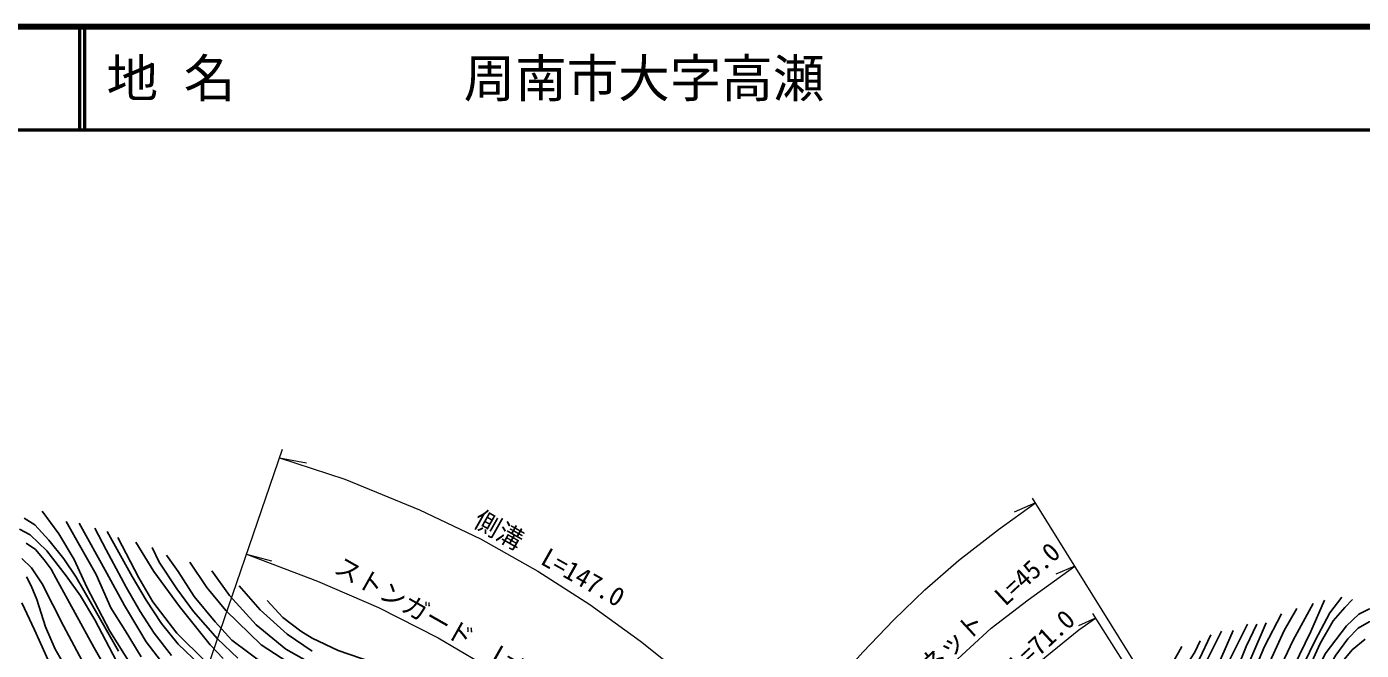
# Model space of a CAD drawing. Units: millimetres at full size, sheet at 1:1000; details may follow other scales. Extents: x 40000 to 680000, y 20000 to 380000.
# Drawn here: x 362628 to 492124, y 319524 to 380000 of the extents above; entities that cross this region are included whole.
import ezdxf
from ezdxf.enums import TextEntityAlignment as Align

# ---------------------------------------------------------------- set-up
doc = ezdxf.new("R2010")
doc.units = ezdxf.units.MM
doc.header["$LTSCALE"] = 1000
for name, color, linetype, lineweight in [('M-BGD', 7, 'Continuous', 25), ('M-STR-HTXT', 7, 'Continuous', 13), ('M-TTL', 2, 'Continuous', 140), ('M-TTL-LINE', 7, 'Continuous', 50)]:
    doc.layers.add(name, color=color, linetype=linetype, lineweight=lineweight)
doc.layers.add('M-TTL-TXT', color=7, linetype='Continuous')
doc.styles.add('ＭＳ ゴシック', font='')
doc.styles.get('ＭＳ ゴシック').set_extended_font_data('MS Gothic')

msp = doc.modelspace()

# ---------------------------------------------------------------- linework, layer by layer
at = {"layer": 'M-BGD'}
for points in [[(364133, 333010), (365760, 330817), (367230, 328329), (368464, 325645), (370679, 321395), (372817, 317977), (375169, 314941), (377089, 312923), (378584, 311426), (380759, 309643), (382131, 308742), (383405, 308174), (385522, 307352), (386796, 306823), (387972, 306274), (389167, 305647), (390505, 304658), (392409, 303159), (395081, 300791), (397316, 298845), (398892, 297258), (400430, 295343), (401845, 293511), (403320, 291306)], [(362395, 332323), (363405, 331690), (364791, 330220), (366246, 328390), (367444, 326611), (368920, 324014), (371549, 319442)], [(373719, 318898), (372168, 321430), (370805, 323628), (369356, 326866), (367765, 329732), (366454, 332025)], [(367715, 331861), (370412, 326998), (372116, 323857), (373616, 321387), (374211, 320337), (376026, 317981)], [(398090, 293120), (396002, 295728), (393038, 299108), (390901, 301764), (389846, 302835), (388942, 303671), (387987, 304224), (386397, 304776), (384019, 305495), (381251, 306824), (379141, 308330), (377333, 310020), (375807, 311599), (373680, 314494), (371351, 318466), (369237, 322463), (367839, 324809), (366442, 326735), (364594, 329154), (362965, 330713), (361934, 331283)], [(376670, 319012), (374994, 321192), (373643, 323301), (372282, 325632), (370326, 329265), (369255, 331382)], [(370427, 331054), (372847, 326670), (374211, 324398), (375711, 322130), (377337, 320127), (379432, 318107)], [(416623, 286493), (412152, 292122), (409574, 295508), (408286, 297346), (405272, 300641), (403006, 302882), (400317, 305243), (397116, 307937), (395531, 309012), (393945, 309863), (391780, 310895), (389417, 311998), (387304, 313063), (385507, 314067), (383087, 315835), (379985, 318442), (377183, 321186), (374873, 324218), (373513, 326542), (371475, 330474)], [(362588, 329904), (363480, 329290), (364336, 328286), (364987, 327394), (365489, 326483), (369184, 319767), (372149, 314571), (374971, 310325), (376641, 308385), (378165, 306799), (379543, 305630), (381109, 304796), (383706, 303803), (385042, 303323), (385960, 302843), (387234, 301841), (389593, 299588), (395000, 294351)], [(373216, 330021), (374956, 327150), (377446, 323785), (380436, 320043), (381681, 318742)], [(383130, 318764), (381145, 320636), (378825, 323294), (377181, 325492), (375497, 328066), (374816, 329485)], [(392133, 295562), (389035, 298675), (387097, 300397), (385804, 301291), (384280, 302102), (382491, 302864), (379956, 303791), (378498, 304487), (377416, 305107), (376206, 306084), (374599, 307690), (373207, 309413), (372130, 311135), (370619, 313661), (368531, 317536), (366208, 321900), (364121, 325973), (363108, 327519), (362163, 328413)], [(376189, 328749), (377335, 327151), (378879, 324753), (380919, 322279), (382524, 320518), (385831, 318043), (389871, 315945), (391502, 315245), (394730, 313959), (396394, 313167), (398929, 311781), (400910, 310712), (402599, 309558), (404777, 307796), (406441, 306133), (407887, 304589), (411027, 300268), (415087, 295144), (418783, 290722), (421183, 288098), (423896, 284677), (425649, 282216), (426547, 280714)], [(428613, 279525), (425607, 284468), (424522, 286450), (423082, 288119), (420056, 291060), (417715, 293884), (413415, 299245), (410657, 303196), (407840, 306825), (405206, 309337), (401533, 312049), (399216, 313384), (395952, 314977), (393239, 316124), (389628, 317522), (387954, 318383), (385387, 320051), (381964, 323368), (380103, 325605), (378454, 328066)], [(362606, 326637), (363070, 325776), (363617, 324451), (364462, 321785), (365395, 319644), (366753, 317293), (367979, 315256), (369456, 313232), (371229, 311030), (372107, 309904), (373948, 307000), (375075, 305593), (376119, 304500), (377680, 303302), (378955, 302607), (380016, 302143), (381490, 301729), (383313, 301299), (384440, 300786), (385715, 300007), (386848, 299155), (389019, 296953)], [(380604, 327232), (382316, 324833), (384904, 321996), (387763, 319639), (389836, 318483), (392988, 316898), (396369, 315626), (399750, 314186), (402943, 312559), (404884, 311349), (405914, 310612), (408189, 308359), (410276, 305522), (414852, 299316), (418008, 295450), (420680, 292363), (422830, 290361), (425105, 287920), (426507, 285927), (428615, 282527), (430201, 279690), (430911, 278126)], [(383231, 325770), (385273, 323437), (387902, 321098), (390339, 319430)], [(385733, 298088), (384786, 298916), (383537, 299665), (381315, 300519), (378988, 301374), (376845, 302504), (375583, 303437), (374478, 304514), (373318, 305991), (370846, 309342), (368805, 311964), (366806, 314421), (366054, 315529), (364989, 317934), (363396, 321514), (362145, 324120)], [(385949, 324343), (387475, 322707), (389241, 321383), (390327, 320703), (392865, 319508), (396139, 318387), (401436, 316732)], [(487455, 324073), (485501, 320498), (484123, 317569), (483110, 315471), (481993, 312786), (481242, 310850), (480229, 308072), (479636, 306711), (478799, 305647), (478327, 304723), (478048, 303956)], [(478886, 303485), (480003, 305700), (481364, 309013), (482725, 312327), (484138, 315274), (485571, 317962), (487231, 321350), (488558, 324371)], [(490250, 324685), (489081, 323150), (487650, 320482), (486028, 317134), (484612, 314194), (483024, 310863), (481837, 308405), (480737, 305887), (480039, 303969), (479585, 302836)], [(480109, 302731), (482499, 308486), (484523, 312846), (486499, 316622), (488121, 320180), (489379, 322383), (490513, 323674), (491281, 324459)], [(484383, 323062), (482743, 319905), (481522, 317045), (480805, 315262), (479741, 312472), (478502, 308949), (477715, 306886), (476843, 304829)], [(477384, 304375), (477977, 305073), (478675, 306538), (479548, 308665), (480385, 311089), (481799, 314751), (483249, 318400), (484629, 321440), (485867, 323568)], [(480622, 302418), (482083, 305570), (484150, 310360), (486577, 315052), (488611, 319174), (490696, 321880), (491890, 323038), (492852, 323519), (493618, 323679), (494366, 323661), (495115, 323430), (496523, 322646), (497984, 321524), (499160, 320402), (500746, 318604), (502225, 316716), (503849, 314306), (506041, 310549), (508628, 306035), (510875, 301967), (512461, 299349), (514154, 296714)], [(478570, 321384), (477104, 318472), (475533, 315193), (474347, 312525), (473614, 311025), (473143, 309717)], [(479704, 321454), (478814, 319448), (477872, 317338), (476929, 315420), (476022, 313746), (475341, 312333), (474574, 310641), (474015, 309194)], [(475027, 308584), (475411, 310153), (475987, 311758), (476964, 313135), (477907, 315385), (479111, 318123), (480297, 320512), (481066, 322049)], [(481990, 322049), (480943, 319887), (479198, 315562), (477488, 311337), (475987, 307919)], [(476912, 307513), (478465, 311385), (479965, 315274), (481398, 318733), (482900, 322173)], [(513067, 296571), (511213, 299705), (507507, 305564), (504617, 310688), (501712, 315888), (500355, 318014), (499089, 319546), (497842, 320793), (496773, 321594), (495829, 322093), (494670, 322377), (493494, 322395), (492888, 322271), (491819, 321683), (490821, 320650), (489663, 319065), (488202, 316554), (486934, 314233), (485205, 311063), (483938, 308102), (482620, 304897), (481533, 302119), (480605, 300315)], [(477522, 321036), (476406, 318630), (475620, 316903), (474573, 315124), (473875, 313502), (473369, 312125), (472932, 311162), (472252, 310412)], [(474721, 319891), (473930, 318491), (473138, 316772), (472544, 315418), (472392, 314870)], [(473169, 313714), (473945, 315646), (475132, 318050), (475969, 319328), (476487, 320438)], [(481264, 299478), (482886, 303200), (483902, 305248), (484668, 307723), (485167, 308471), (485986, 309682), (486612, 310902), (487147, 312576), (487931, 313769), (488412, 314410), (488982, 316156), (490142, 318227), (491247, 319581), (492494, 320596)]]:
    msp.add_lwpolyline(points, dxfattribs=at)
at = {"layer": 'M-STR-HTXT'}
for p, q in [((373765, 299164), (387459, 339037)), ((387168, 338187), (389791, 337714)), ((483839, 296424), (460214, 334266)), ((460495, 333816), (458438, 332909)), ((383956, 328837), (386393, 328203)), ((464331, 327672), (462473, 326908)), ((466332, 322638), (464698, 321890)), ((466042, 323096), (478140, 303988))]:
    msp.add_line(p, q, dxfattribs=at)
for points in [[(387168, 338187), (393502, 336132), (400736, 333144), (406655, 330336), (412215, 327199), (417283, 323978), (422181, 320401), (426325, 317120), (428938, 315009), (430530, 314265), (432486, 313677), (433905, 313504), (435601, 313608), (437427, 314055), (439412, 315061), (440963, 316202), (443764, 319355), (446768, 322491), (449787, 325376), (453049, 328240), (456910, 331243), (460495, 333816)], [(383956, 328837), (390833, 326229), (396765, 323658), (402554, 320730), (408456, 317255), (415245, 312541), (419783, 308970), (424126, 305112), (429628, 299699), (432901, 296255), (434268, 295288), (435784, 294393), (437600, 293727), (439787, 293378)], [(444780, 309783), (448573, 314228), (452121, 317923), (456207, 321684), (459786, 324433), (464331, 327672)], [(423170, 313092), (432816, 304341), (435685, 301503), (437014, 300417), (439279, 299210), (440440, 298775), (441296, 298728), (442698, 298962), (443633, 299460), (445035, 300580), (446505, 302054), (448305, 304463), (449536, 306420), (451459, 308813), (455199, 312996), (458686, 316530), (461605, 319002), (464721, 321523), (466332, 322638)]]:
    msp.add_lwpolyline(points, dxfattribs=at)
at = {"layer": 'M-TTL'}
msp.add_line((680000, 380000), (40000, 380000), dxfattribs=at)
at = {"layer": 'M-TTL-LINE'}
for p, q in [((367750, 380000), (367750, 370000)), ((368250, 380000), (368250, 370000)), ((40000, 370000), (680000, 370000))]:
    msp.add_line(p, q, dxfattribs=at)

# ---------------------------------------------------------------- texts
at = {"layer": 'M-STR-HTXT', "style": 'ＭＳ ゴシック'}
for s, rotation, p in [('側溝\u3000L=147.0', 330.569, (405561, 331158)), ('ロックネット\u3000L=45.0', 42.634, (445070, 311470)), ('ストンガード\u3000L=79.0', 330.569, (392035, 326649)), ('ストンガード\u3000L=71.0', 42.634, (446501, 304943))]:
    msp.add_text(s, height=1833, rotation=rotation, dxfattribs=at).set_placement(p, align=Align.BOTTOM_LEFT)
at = {"layer": 'M-TTL-TXT', "style": 'ＭＳ ゴシック'}
for s, p in [('地 名', (370380, 375000)), ('周南市大字高瀬', (405024, 375000))]:
    msp.add_text(s, height=3666, dxfattribs=at).set_placement(p, align=Align.MIDDLE_LEFT)

doc.saveas('drawing.dxf')
